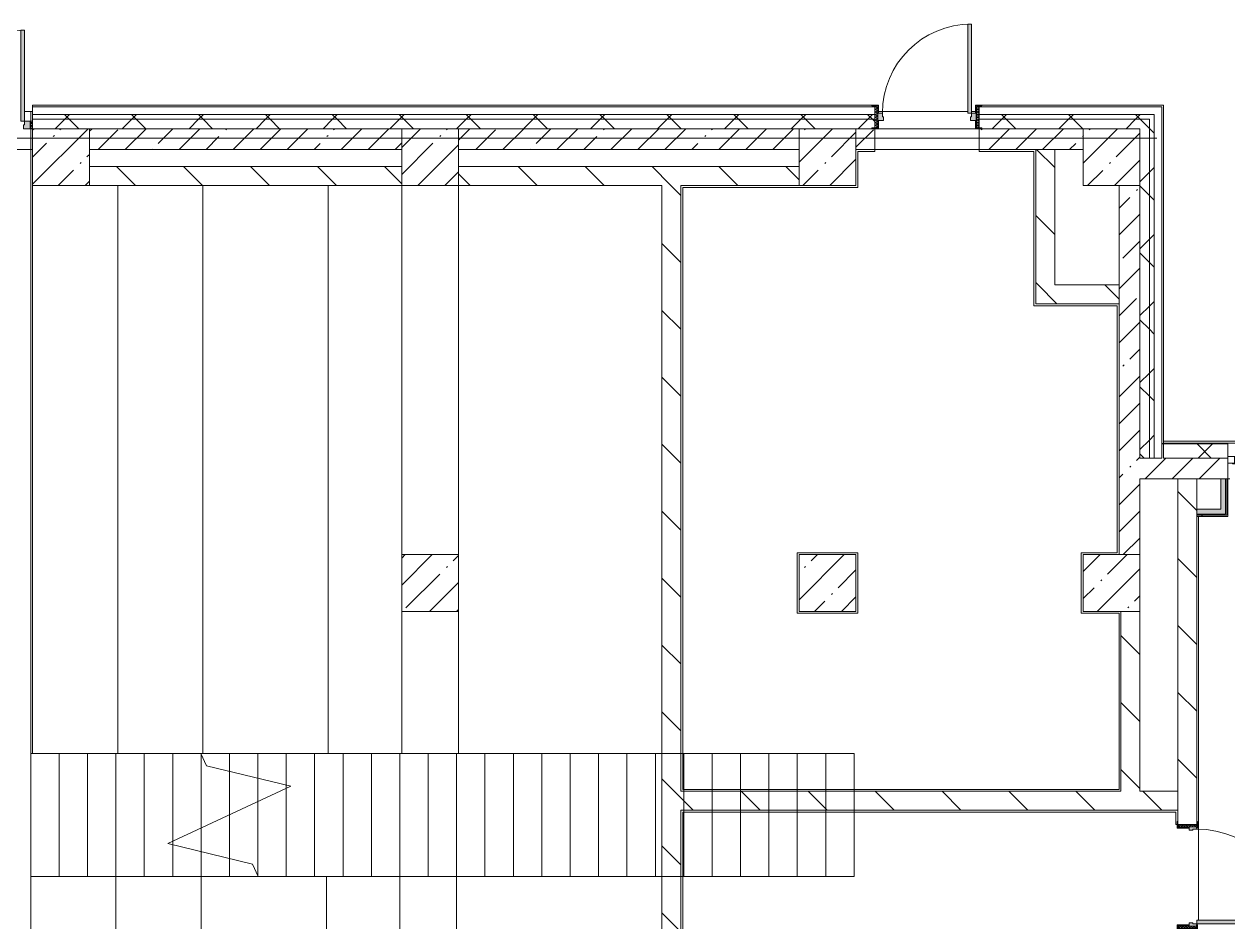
# Model space of a CAD drawing. Header units: millimetres. Extents: x 81494 to 296443, y -8553 to 29000.
# Drawn here: x 191253 to 203973, y 18720 to 28205 of the extents above; entities that cross this region are included whole.
import ezdxf

# ---------------------------------------------------------------- set-up
doc = ezdxf.new("R2010")
doc.units = ezdxf.units.MM
for name, color, linetype, lineweight, true_color in [('A-DOOR-5', 7, 'Continuous', 5, 0xe2e2e2), ('A-DOOR-6', 7, 'Continuous', 5, 0xaaaaaa), ('A-DOOR-FRAM-4', 7, 'Continuous', 5, 0xe2e2e2), ('A-DOOR-FRAM-5', 7, 'Continuous', 5, 0xaaaaaa), ('A-FLOR-2', 7, 'Continuous', 5, 0xaaaaaa), ('I-WALL-1', 7, 'Continuous', 5, 0xe7e7e7), ('I-WALL-2', 7, 'Continuous', 9, 0xe7e7e7)]:
    doc.layers.add(name, color=color, linetype=linetype, lineweight=lineweight, true_color=true_color)
for name, color, linetype, lineweight in [('A-GLAZ-3', 7, 'Continuous', 5), ('A-WALL', 7, 'Continuous', 9), ('A-WALL-4', 7, 'Continuous', 5), ('I-WALL-3', 7, 'Continuous', 5), ('S-COLS-1', 7, 'Continuous', 5), ('S-STRS-2', 7, 'Continuous', 5), ('S-STRS-MBND-1', 7, 'Continuous', 5), ('Оси', 7, 'Continuous', 9)]:
    doc.layers.add(name, color=color, linetype=linetype, lineweight=lineweight)
pattern_1 = [(45, (169433.17, 0), (-285.123, 285.123), []), (45, (169718.3, 0), (-285.123, 285.123), [504.031, -100.806, 16.764, -84.042])]
pattern_2 = [(135, (169433.17, 0), (-353.5534, -353.5534), [])]
pattern_3 = [(45, (169433.17, 0), (-353.5534, 353.5534), []), (135, (169433.17, 0), (-353.5534, -353.5534), [])]
pattern_4 = [(45, (169433.2, 0), (-530.33, 530.33), []), (135, (169433.2, 0), (-530.33, -530.33), [])]

# ---------------------------------------------------------------- blocks, each defined once
blk = doc.blocks.new('BSC_Колонна _Прямоугольная - 600х600-V192-1_3_4_птичка')
at = {"layer": 'S-COLS-1'}
h = blk.add_hatch(dxfattribs=at)
h.set_pattern_fill('FP_121', color=256, style=0, pattern_type=2)
h.set_pattern_definition([(45, (-26110, -26800), (-285.123, 285.123), []), (45, (-25824.88, -26800), (-285.123, 285.123), [504.031, -100.806, 16.764, -84.042])])
h.paths.add_polyline_path([(-300, -300), (300, -300), (300, 300), (-300, 300), (-300, -146)])
for p, q in [((300, 300), (-300, 300)), ((-300, 300), (-300, -300)), ((300, -300), (300, 300)), ((-300, -300), (300, -300))]:
    blk.add_line(p, q, dxfattribs=at)
blk = doc.blocks.new('BSC_Колонна _Прямоугольная - 600х600-V223-1_3_4_птичка')
at = {"layer": 'S-COLS-1'}
h = blk.add_hatch(dxfattribs=at)
h.set_pattern_fill('FP_148', color=256, style=0, pattern_type=2)
h.set_pattern_definition([(45, (-30310, -26800), (-285.123, 285.123), []), (45, (-30024.88, -26800), (-285.123, 285.123), [504.031, -100.806, 16.764, -84.042])])
h.paths.add_polyline_path([(300, -300), (300, 300), (-300, 300), (-300, -300)])
for p, q in [((300, 300), (-300, 300)), ((-300, 300), (-300, -300)), ((300, -300), (300, 300)), ((-300, -300), (300, -300))]:
    blk.add_line(p, q, dxfattribs=at)
blk = doc.blocks.new('BSC_Колонна _Прямоугольная - 600х600-V246-1_3_4_птичка')
at = {"layer": 'S-COLS-1'}
h = blk.add_hatch(dxfattribs=at)
h.set_pattern_fill('FP_157', color=256, style=0, pattern_type=2)
h.set_pattern_definition([(45, (-22210, -26800), (-285.123, 285.123), []), (45, (-21924.88, -26800), (-285.123, 285.123), [504.031, -100.806, 16.764, -84.042])])
h.paths.add_polyline_path([(300, -300), (300, 300), (-300, 300), (-300, -300)])
for p, q in [((300, 300), (-300, 300)), ((-300, 300), (-300, -300)), ((300, -300), (300, 300)), ((-300, -300), (300, -300))]:
    blk.add_line(p, q, dxfattribs=at)
blk = doc.blocks.new('120_Окно_СКБ_2Ст - 120_Окно_СКБ_2Ст 3100х2500 _мал_створка слева_-V255-1_3_4_птичка')
at = {"layer": 'A-GLAZ-3'}
for p, q in [((-1550, -127), (-1550, -57)), ((-1550, -57), (-1480, -57)), ((1550, -57), (-1550, -57)), ((-1480, -127), (-1550, -127)), ((-1550, -127), (-1500, -127)), ((-1480, -127), (-1500, -127)), ((-1500, -127), (-1500, -137)), ((-1480, -57), (-1480, -127)), ((650, -87), (-1480, -87)), ((-1480, -87), (-1480, -127)), ((-1430, -137), (-1430, -87)), ((-1430, -107), (600, -107)), ((600, -117), (-1430, -117)), ((600, -137), (600, -87)), ((650, -127), (650, -57)), ((650, -57), (720, -57)), ((650, -127), (650, -87)), ((720, -127), (650, -127)), ((670, -127), (650, -127)), ((670, -127), (700, -127)), ((670, -137), (670, -127)), ((720, -127), (700, -127)), ((700, -127), (700, -137)), ((720, -57), (720, -127)), ((1480, -87), (720, -87)), ((720, -87), (720, -127)), ((770, -137), (770, -87)), ((770, -107), (1430, -107)), ((1430, -117), (770, -117)), ((1430, -137), (1430, -87)), ((1480, -127), (1480, -57)), ((1480, -57), (1550, -57)), ((1480, -127), (1480, -87)), ((1550, -127), (1480, -127)), ((1500, -127), (1480, -127)), ((1500, -127), (1550, -127)), ((1500, -137), (1500, -127)), ((1550, -57), (1550, -127)), ((-1500, -137), (670, -137)), ((670, -137), (-1500, -137)), ((700, -137), (1500, -137)), ((1500, -137), (700, -137))]:
    blk.add_line(p, q, dxfattribs=at)
blk = doc.blocks.new('110_Дверь_СКБ_1Ст_Внутренняя1 - Д-4к_п__1100x2100h_Артистические EI30-23988509-1_3_4_птичка')
at = {"layer": 'A-DOOR-5'}
h = blk.add_hatch(color=256, dxfattribs=at)
h.paths.add_polyline_path([(537.5, 100), (512.5, 100), (512.5, 60), (502.5, 60), (502.5, 20), (537.5, 20)])
h.paths.add_polyline_path([(-477.5, 60), (-487.5, 60), (-487.5, 100), (-512.5, 100), (-512.5, 20), (-477.5, 20), (-477.5, 44)])
at = {"layer": 'A-DOOR-6'}
h = blk.add_hatch(dxfattribs=at)
h.set_pattern_fill('FP_30', color=256, style=0, pattern_type=2)
h.set_pattern_definition([(135, (1751.41, 164.685), (-14.14214, -14.14214), []), (225, (1751.41, 164.685), (14.14214, -14.14214), [])])
h.paths.add_polyline_path([(562.5, 100), (537.5, 100), (537.5, -100), (562.5, -100)])
at = {"layer": 'A-DOOR-FRAM-4'}
for points in [[(512.5, 409.2), (512.5, 1100), (472.5, 1100), (472.5, 100), (512.5, 100), (512.5, 120)], [(-497.5, 100), (-497.5, 108), (-567.5, 108), (-567.5, 100), (-512.5, 100)], [(-497.5, 20), (-512.5, 20), (-512.5, -100), (-497.5, -100), (-497.5, -72.6)], [(592.5, 108), (522.5, 108), (522.5, 100), (592.5, 100)], [(537.5, 20), (522.5, 20), (522.5, -100), (537.5, -100)], [(-497.5, -108), (-497.5, -100), (-567.5, -100), (-567.5, -108), (-512.5, -108)], [(592.5, -108), (592.5, -100), (522.5, -100), (522.5, -108), (562.5, -108)]]:
    blk.add_hatch(color=256, dxfattribs=at).paths.add_polyline_path(points)
at = {"layer": 'A-DOOR-FRAM-5'}
h = blk.add_hatch(dxfattribs=at)
h.set_pattern_fill('FP_31', color=256, style=0, pattern_type=2)
h.set_pattern_definition([(45, (-371.384, 164.685), (-14.1421, 14.1421), []), (135, (-371.384, 164.685), (-14.1421, -14.1421), [])])
h.paths.add_polyline_path([(-512.5, -100), (-512.5, 100), (-537.5, 100), (-537.5, -100)])
at = {"layer": 'A-DOOR-6'}
for p, q in [((512.5, 1100), (472.5, 1100)), ((472.5, 1100), (472.5, 100)), ((512.5, 100), (512.5, 1100)), ((472.5, 100), (512.5, 100))]:
    blk.add_line(p, q, dxfattribs=at)
blk.add_arc((512.5, 100), 1000, 90, 180, dxfattribs=at)
at = {"layer": 'A-DOOR-FRAM-5'}
for p, q in [((-497.5, 108), (-567.5, 108)), ((-567.5, 108), (-567.5, 100)), ((-567.5, 100), (-497.5, 100)), ((-512.5, 100), (-537.5, 100)), ((-537.5, 100), (-537.5, -100)), ((-487.5, 100), (-512.5, 100)), ((-512.5, 100), (-512.5, 20)), ((-512.5, -100), (-512.5, 100)), ((-497.5, 100), (-512.5, 100)), ((-512.5, 100), (-512.5, 99)), ((-512.5, 99), (-497.5, 99)), ((-512.5, 20), (-477.5, 20)), ((-497.5, 20), (-512.5, 20)), ((-512.5, 20), (-512.5, -100)), ((-497.5, 100), (-497.5, 108)), ((-497.5, 99), (-497.5, 100)), ((-497.5, -100), (-497.5, 20)), ((-487.5, 60), (-487.5, 100)), ((-477.5, 60), (-487.5, 60)), ((-477.5, 20), (-477.5, 60)), ((512.5, 60), (502.5, 60)), ((502.5, 60), (502.5, 20)), ((502.5, 20), (537.5, 20)), ((512.5, 100), (512.5, 60)), ((537.5, 100), (512.5, 100)), ((592.5, 108), (522.5, 108)), ((522.5, 108), (522.5, 100)), ((537.5, 100), (522.5, 100)), ((522.5, 100), (522.5, 99)), ((522.5, 100), (592.5, 100)), ((522.5, 99), (537.5, 99)), ((537.5, 20), (522.5, 20)), ((522.5, 20), (522.5, -100)), ((537.5, 20), (537.5, 100)), ((562.5, 100), (537.5, 100)), ((537.5, 100), (537.5, -100)), ((537.5, 99), (537.5, 100)), ((537.5, -100), (537.5, 20)), ((562.5, -100), (562.5, 100)), ((592.5, 100), (592.5, 108)), ((-497.5, -100), (-567.5, -100)), ((-567.5, -100), (-567.5, -108)), ((-567.5, -108), (-497.5, -108)), ((-537.5, -100), (-512.5, -100)), ((-512.5, -100), (-497.5, -100)), ((-497.5, -108), (-497.5, -100)), ((522.5, -100), (537.5, -100)), ((592.5, -100), (522.5, -100)), ((522.5, -100), (522.5, -108)), ((522.5, -108), (592.5, -108)), ((537.5, -100), (562.5, -100)), ((592.5, -108), (592.5, -100))]:
    blk.add_line(p, q, dxfattribs=at)
blk = doc.blocks.new('Перекрытия 3 - Перекрытия 4-20977624-1_3_4_птичка')
at = {"layer": 'S-STRS-2'}
for p, q in [((21910, 26500), (21910, 20500)), ((22810, 20500), (22810, 26500)), ((25034, 26500), (23710, 26500)), ((23710, 26500), (23710, 20500)), ((25034, 20500), (25034, 26500)), ((25810, 26500), (25810, 22600)), ((26410, 22600), (26410, 26500)), ((25810, 22000), (25810, 20500)), ((26410, 20500), (26410, 22000)), ((22490, 20500), (21910, 20500)), ((23390, 20500), (22810, 20500)), ((23710, 20500), (23687, 20500)), ((23710, 20500), (25034, 20500)), ((25810, 20500), (26410, 20500))]:
    blk.add_line(p, q, dxfattribs=at)
blk = doc.blocks.new('110_Дверь_СКБ_1Ст_Наружная - ДН-2д_л__ Дверь из подвала ЛК _900 мм в свету_ 3300 фрамуга метал-22954314-1_3_4_птичка')
at = {"layer": 'A-DOOR-5'}
h = blk.add_hatch(color=256, dxfattribs=at)
h.paths.add_polyline_path([(-492, 30), (-492, 113), (-562, 113), (-562, 105), (-500, 105), (-500, 30)])
h.paths.add_polyline_path([(540, 30), (540, 105), (601, 105), (601, 113), (532, 113), (532, 30)])
h = blk.add_hatch(color=256, dxfattribs=at)
h.paths.add_polyline_path([(540, -50), (540, 30), (489, 30), (489, -10), (480, -10), (480, -50), (489, -50)])
h.paths.add_polyline_path([(-440, -50), (-440, -10), (-450, -10), (-450, 30), (-500, 30), (-500, -50), (-450, -50)])
h = blk.add_hatch(color=256, dxfattribs=at)
h.paths.add_polyline_path([(570, -133), (601, -133), (601, -125), (540, -125), (540, -50), (532, -50), (532, -133), (564, -133)])
h.paths.add_polyline_path([(-500, -133), (-492, -133), (-492, -50), (-500, -50), (-500, -125), (-562, -125), (-562, -133), (-521, -133)])
at = {"layer": 'A-DOOR-6'}
h = blk.add_hatch(dxfattribs=at)
h.set_pattern_fill('FP_171', color=256, style=0, pattern_type=2)
h.set_pattern_definition([(135, (1756.41, 179.685), (-14.14214, -14.14214), []), (225, (1756.41, 179.685), (14.14214, -14.14214), [])])
h.paths.add_polyline_path([(570, -125), (570, 105), (540, 105), (540, -125)])
at = {"layer": 'A-DOOR-FRAM-4'}
blk.add_hatch(color=256, dxfattribs=at).paths.add_polyline_path([(489, 30), (489, 970), (450, 970), (450, 30)])
at = {"layer": 'A-DOOR-FRAM-5'}
h = blk.add_hatch(dxfattribs=at)
h.set_pattern_fill('FP_172', color=256, style=0, pattern_type=2)
h.set_pattern_definition([(45, (-366.384, 179.685), (-14.1421, 14.1421), []), (135, (-366.384, 179.685), (-14.1421, -14.1421), [])])
h.paths.add_polyline_path([(-530, -125), (-500, -120), (-500, 105), (-530, 105), (-530, -119)])
at = {"layer": 'A-DOOR-6'}
for p, q in [((489, 970), (450, 970)), ((450, 970), (450, 30)), ((489, 30), (489, 970)), ((-492, 113), (-562, 113)), ((-562, 113), (-562, 105)), ((-562, 105), (-500, 105)), ((-500, 105), (-500, 30)), ((-500, 30), (-492, 30)), ((-492, 30), (-492, 113)), ((450, 30), (489, 30)), ((601, 113), (532, 113)), ((532, 113), (532, 30)), ((532, 30), (540, 30)), ((540, 30), (540, 105)), ((540, 105), (601, 105)), ((601, 105), (601, 113)), ((-562, -125), (-562, -133)), ((-500, -125), (-562, -125)), ((-492, -50), (-500, -50)), ((-500, -50), (-500, -125)), ((-492, -133), (-492, -50)), ((540, -50), (532, -50)), ((532, -50), (532, -133)), ((540, -125), (540, -50)), ((601, -125), (540, -125)), ((601, -133), (601, -125)), ((-562, -133), (-492, -133)), ((532, -133), (601, -133))]:
    blk.add_line(p, q, dxfattribs=at)
blk.add_arc((489, 30), 940, 90, 180, dxfattribs=at)
at = {"layer": 'A-DOOR-FRAM-5'}
for p, q in [((-500, 105), (-530, 105)), ((-530, 105), (-530, -125)), ((-500, -125), (-500, 105)), ((-450, 30), (-500, 30)), ((-500, 30), (-500, -50)), ((-450, -10), (-450, 30)), ((489, 30), (489, -10)), ((540, 30), (489, 30)), ((570, 105), (540, 105)), ((540, 105), (540, -125)), ((540, -50), (540, 30)), ((570, -125), (570, 105)), ((-530, -125), (-500, -125)), ((-500, -50), (-440, -50)), ((-440, -10), (-450, -10)), ((-440, -50), (-440, -10)), ((489, -10), (480, -10)), ((480, -10), (480, -50)), ((480, -50), (540, -50)), ((540, -125), (570, -125))]:
    blk.add_line(p, q, dxfattribs=at)
blk = doc.blocks.new('BSC_Колонна _Прямоугольная - 600х600-V264-1_3_4_птичка')
at = {"layer": 'S-COLS-1'}
h = blk.add_hatch(dxfattribs=at)
h.set_pattern_fill('FP_173', color=256, style=0, pattern_type=2)
h.set_pattern_definition([(45, (-33310, -22300), (-285.123, 285.123), []), (45, (-33024.88, -22300), (-285.123, 285.123), [504.031, -100.806, 16.764, -84.042])])
h.paths.add_polyline_path([(60, -300), (300, -300), (300, 300), (-300, 300), (-300, -300), (-287, -300)])
for p, q in [((300, 300), (-300, 300)), ((-300, 300), (-300, -300)), ((300, -300), (300, 300)), ((-300, -300), (300, -300))]:
    blk.add_line(p, q, dxfattribs=at)
blk = doc.blocks.new('BSC_Колонна _Прямоугольная - 600х600-24272014-1_3_4_птичка')
at = {"layer": 'S-COLS-1'}
h = blk.add_hatch(dxfattribs=at)
h.set_pattern_fill('FP_183', color=256, style=0, pattern_type=2)
h.set_pattern_definition([(45, (-26110, -22300), (-285.123, 285.123), []), (45, (-25824.88, -22300), (-285.123, 285.123), [504.031, -100.806, 16.764, -84.042])])
h.paths.add_polyline_path([(300, -300), (300, 300), (-300, 300), (-300, -300), (-150, -300)])
for p, q in [((300, 300), (-300, 300)), ((-300, 300), (-300, -300)), ((300, -300), (300, 300)), ((-300, -300), (300, -300))]:
    blk.add_line(p, q, dxfattribs=at)
blk = doc.blocks.new('BSC_Колонна _Прямоугольная - 600х600-V306-1_3_4_птичка')
at = {"layer": 'S-COLS-1'}
h = blk.add_hatch(dxfattribs=at)
h.set_pattern_fill('FP_208', color=256, style=0, pattern_type=2)
h.set_pattern_definition([(45, (-30310, -22300), (-285.123, 285.123), []), (45, (-30024.88, -22300), (-285.123, 285.123), [504.031, -100.806, 16.764, -84.042])])
h.paths.add_polyline_path([(-300, -300), (300, -300), (300, 300), (-300, 300), (-300, -289)])
for p, q in [((300, 300), (-300, 300)), ((-300, 300), (-300, -300)), ((300, -300), (300, 300)), ((-300, -300), (300, -300))]:
    blk.add_line(p, q, dxfattribs=at)
blk = doc.blocks.new('110_Дверь_СКБ_2Ст_Наружная - ДН-1_л_ Двухстворчатая 1450 х3300 _h_ в свету с верхним остеклением-23567691-1_3_4_птичка')
at = {"layer": 'A-DOOR-5'}
for points in [[(784.5, -45), (784.5, 915), (744.5, 915), (744.5, -45)], [(-705.5, -45), (-705.5, 525), (-745.5, 525), (-745.5, -45)]]:
    blk.add_hatch(color=256, dxfattribs=at).paths.add_polyline_path(points)
h = blk.add_hatch(color=256, dxfattribs=at)
h.paths.add_polyline_path([(784.5, -125), (844.5, -125), (844.5, -45), (784.5, -45), (784.5, -85), (774.5, -85), (774.5, -125)])
h.paths.add_polyline_path([(-735.5, -125), (-735.5, -85), (-745.5, -85), (-745.5, -45), (-805.5, -45), (-805.5, -125), (-745.5, -125)])
at = {"layer": 'A-DOOR-6'}
h = blk.add_hatch(dxfattribs=at)
h.set_pattern_fill('FP_210', color=256, style=0, pattern_type=2)
h.set_pattern_definition([(135, (1501.41, 189.685), (-14.14214, -14.14214), []), (225, (1501.41, 189.685), (14.14214, -14.14214), [])])
h.paths.add_polyline_path([(844.5, -125), (869.5, -125), (869.5, -45), (844.5, -45), (844.5, -85)])
at = {"layer": 'A-DOOR-FRAM-5'}
h = blk.add_hatch(dxfattribs=at)
h.set_pattern_fill('FP_211', color=256, style=0, pattern_type=2)
h.set_pattern_definition([(45, (-621.384, 189.685), (-14.1421, 14.1421), []), (135, (-621.384, 189.685), (-14.1421, -14.1421), [])])
h.paths.add_polyline_path([(-805.5, -125), (-810.5, -45), (-830.5, -50.7), (-830.5, -125), (-810.5, -125)])
at = {"layer": 'A-DOOR-6'}
for p, q in [((784.5, 915), (744.5, 915)), ((744.5, 915), (744.5, -45)), ((784.5, -45), (784.5, 915)), ((-745.5, 525), (-745.5, -45)), ((-705.5, 525), (-745.5, 525)), ((-705.5, -45), (-705.5, 525)), ((-745.5, -45), (-705.5, -45)), ((744.5, -45), (784.5, -45))]:
    blk.add_line(p, q, dxfattribs=at)
for centre, radius, start, end in [((784.5, -45), 960, 90, 180), ((-745.5, -45), 570, 0, 90)]:
    blk.add_arc(centre, radius, start, end, dxfattribs=at)
at = {"layer": 'A-DOOR-FRAM-5'}
for p, q in [((-805.5, -45), (-830.5, -45)), ((-830.5, -45), (-830.5, -125)), ((-830.5, -125), (-805.5, -125)), ((-745.5, -45), (-805.5, -45)), ((-805.5, -45), (-805.5, -125)), ((-805.5, -125), (-805.5, -45)), ((-805.5, -125), (-735.5, -125)), ((-745.5, -85), (-745.5, -45)), ((-735.5, -85), (-745.5, -85)), ((-735.5, -125), (-735.5, -85)), ((784.5, -85), (774.5, -85)), ((774.5, -85), (774.5, -125)), ((774.5, -125), (844.5, -125)), ((784.5, -45), (784.5, -85)), ((844.5, -45), (784.5, -45)), ((844.5, -125), (844.5, -45)), ((869.5, -45), (844.5, -45)), ((844.5, -45), (844.5, -125)), ((844.5, -125), (869.5, -125)), ((869.5, -125), (869.5, -45))]:
    blk.add_line(p, q, dxfattribs=at)
blk = doc.blocks.new('Перекрытия 2 - Перекрытия 4-32990152-1_3_4_птичка')
at = {"layer": 'S-STRS-2'}
for p, q in [((21910, 19180), (22510, 19180)), ((21910, 19180), (21910, 15200)), ((22810, 19180), (23410, 19180)), ((22810, 15200), (22810, 19180)), ((25034, 19180), (23710, 19180)), ((23710, 19180), (23710, 15200)), ((25034, 15200), (25034, 19180)), ((26410, 19180), (25810, 19180)), ((25810, 19180), (25810, 15200)), ((26410, 18430), (26410, 19180)), ((26410, 15200), (26410, 17830)), ((22810, 15200), (21910, 15200)), ((23710, 15200), (22810, 15200)), ((23710, 15200), (25034, 15200)), ((25810, 15200), (26410, 15200))]:
    blk.add_line(p, q, dxfattribs=at)
blk = doc.blocks.new('BSC_Колонна _Прямоугольная - 600х600-V330-1_3_4_птичка')
at = {"layer": 'S-COLS-1'}
for p, q in [((300, 300), (-300, 300)), ((-300, 300), (-300, -300)), ((300, -300), (300, 300)), ((-300, -300), (300, -300))]:
    blk.add_line(p, q, dxfattribs=at)

msp = doc.modelspace()

# ---------------------------------------------------------------- hatches: boundary and pattern name
at = {"layer": 'A-WALL-4'}
h = msp.add_hatch(dxfattribs=at)
h.set_pattern_fill('FP_116', color=256, style=0, pattern_type=2)
h.set_pattern_definition(pattern_3)
h.paths.add_polyline_path([(203024.3, 27200), (203193.2, 27200), (203193.2, 27250), (201343.2, 27250), (201343.2, 27200), (202823.2, 27200)])
h.paths.add_polyline_path([(184543.4, 27200), (184543.4, 27250), (183163.2, 27250), (183163.2, 27200), (184193.2, 27200)])
h.paths.add_polyline_path([(189103.8, 27200), (189643.2, 27200), (189643.2, 27250), (189043.4, 27250), (189043.4, 27200)])
h.paths.add_polyline_path([(188143.4, 27200), (188143.4, 27250), (187243.4, 27250), (187247.8, 27200)])
h.paths.add_polyline_path([(191343.2, 27200), (200243.2, 27200), (200240.2, 27250), (191343.2, 27250), (191343.2, 27210)])
h.paths.add_polyline_path([(185443.4, 27200), (186343.4, 27200), (186343.4, 27250), (185443.4, 27250), (185443.4, 27210)])
h = msp.add_hatch(dxfattribs=at)
h.set_pattern_fill('FP_116', color=256, style=0, pattern_type=2)
h.set_pattern_definition(pattern_3)
h.paths.add_polyline_path([(195243.2, 27100), (200211.2, 27102), (200211.2, 27110), (200243.2, 27115.5), (200240.2, 27200), (191343.2, 27200), (191343.2, 27100), (192816, 27100)])
h.paths.add_polyline_path([(187247.8, 27100), (188143.4, 27100), (188143.4, 27200), (187243.4, 27200), (187243.4, 27100)])
h.paths.add_polyline_path([(203024.3, 27100), (203143.2, 27100), (203143.2, 27200), (201343.2, 27200), (201343.2, 27110), (201375.2, 27109.2), (201375.2, 27102), (202823.2, 27100)])
h.paths.add_polyline_path([(186343.4, 27100), (186343.4, 27200), (185443.4, 27197.6), (185443.4, 27100), (186319.8, 27100)])
h.paths.add_polyline_path([(189103.8, 27100), (189643.2, 27100), (189643.2, 27200), (189043.4, 27200), (189043.4, 27100)])
h.paths.add_polyline_path([(184543.4, 27100), (184543.4, 27200), (183163.2, 27200), (183163.2, 27100), (184193.2, 27100)])
h = msp.add_hatch(dxfattribs=at)
h.set_pattern_fill('FP_116', color=256, style=0, pattern_type=2)
h.set_pattern_definition(pattern_3)
h.paths.add_polyline_path([(203043.4, 23620), (203143.2, 23620), (203143.2, 27100), (203043.2, 27100), (203043.2, 23620)])
h = msp.add_hatch(dxfattribs=at)
h.set_pattern_fill('FP_116', color=256, style=0, pattern_type=2)
h.set_pattern_definition(pattern_3)
h.paths.add_polyline_path([(203143.2, 23620), (203193.2, 23620), (203193.2, 27200), (203143.2, 27199.5), (203143.2, 23635.6)])
h = msp.add_hatch(dxfattribs=at)
h.set_pattern_fill('FP_116', color=256, style=0, pattern_type=2)
h.set_pattern_definition(pattern_3)
h.paths.add_polyline_path([(203973.2, 23620), (203973.2, 23769.7), (203293.2, 23769.7), (203293.2, 23620), (203952.4, 23620)])
h.paths.add_polyline_path([(207923.2, 23620), (207923.2, 23769.7), (207073.2, 23769.7), (207073.2, 23620), (207915.9, 23620)])
at = {"layer": 'I-WALL-1'}
msp.add_hatch(color=256, dxfattribs=at).paths.add_polyline_path([(203948.2, 23079), (203948.2, 23400), (203898.2, 23400), (203898.2, 23079)])
at = {"layer": 'I-WALL-2'}
msp.add_hatch(color=256, dxfattribs=at).paths.add_polyline_path([(203898.2, 23029), (203948.2, 23029), (203948.2, 23079), (203643.2, 23079), (203643.2, 23029), (203663.2, 23029)])
at = {"layer": 'I-WALL-3'}
h = msp.add_hatch(dxfattribs=at)
h.set_pattern_fill('FP_96', color=256, style=0, pattern_type=2)
h.set_pattern_definition(pattern_1)
h.paths.add_polyline_path([(192816, 26880), (195243.2, 26880), (195243.2, 27100), (191943.2, 27100), (191943.2, 26880)])
h = msp.add_hatch(dxfattribs=at)
h.set_pattern_fill('FP_96', color=256, style=0, pattern_type=2)
h.set_pattern_definition(pattern_1)
h.paths.add_polyline_path([(195843.2, 26880), (199243.2, 26880), (199243.2, 27100), (195843.2, 27100), (195843.2, 26900)])
h = msp.add_hatch(dxfattribs=at)
h.set_pattern_fill('FP_96', color=256, style=0, pattern_type=2)
h.set_pattern_definition(pattern_1)
h.paths.add_polyline_path([(202096.3, 26880), (202443.2, 26880), (202443.2, 27100), (201343.2, 27100), (201343.2, 26880), (201942.6, 26880)])
h.paths.add_polyline_path([(200043.2, 26880), (200243.2, 26880), (200240.2, 27100), (200043.2, 27095.1), (200043.2, 26900)])
h.paths.add_polyline_path([(199243.2, 26880), (199443.2, 26880), (199443.2, 27100), (199243.2, 27100), (199243.2, 26900)])
h = msp.add_hatch(dxfattribs=at)
h.set_pattern_fill('FP_126', color=256, style=0, pattern_type=2)
h.set_pattern_definition(pattern_2)
h.paths.add_polyline_path([(201942.6, 25450), (202142.6, 25450), (202142.6, 26880), (201942.6, 26880), (201942.6, 26384.5)])
h = msp.add_hatch(dxfattribs=at)
h.set_pattern_fill('FP_126', color=256, style=0, pattern_type=2)
h.set_pattern_definition(pattern_2)
h.paths.add_polyline_path([(193744, 26500), (195243.2, 26500), (195243.2, 26700), (191943.2, 26700), (191943.2, 26500), (193143.2, 26500)])
h = msp.add_hatch(dxfattribs=at)
h.set_pattern_fill('FP_126', color=256, style=0, pattern_type=2)
h.set_pattern_definition(pattern_2)
h.paths.add_polyline_path([(199443.2, 26500), (199443.2, 26700), (195843.2, 26700), (195843.2, 26500), (199423.2, 26500)])
h = msp.add_hatch(dxfattribs=at)
h.set_pattern_fill('FP_126', color=256, style=0, pattern_type=2)
h.set_pattern_definition(pattern_2)
h.paths.add_polyline_path([(197993.2, 15200), (198193.2, 15200), (198193.2, 26500), (197993.2, 26500), (197993.2, 15220)])
h = msp.add_hatch(dxfattribs=at)
h.set_pattern_fill('FP_96', color=256, style=0, pattern_type=2)
h.set_pattern_definition(pattern_1)
h.paths.add_polyline_path([(202823.2, 22600), (203043.2, 22600), (203043.2, 26500), (202823.2, 26500), (202823.2, 23013.1)])
h = msp.add_hatch(dxfattribs=at)
h.set_pattern_fill('FP_126', color=256, style=0, pattern_type=2)
h.set_pattern_definition(pattern_2)
h.paths.add_polyline_path([(202823.2, 25250), (202823.2, 25450), (201942.6, 25450), (201942.6, 25250), (202803.2, 25250)])
h = msp.add_hatch(dxfattribs=at)
h.set_pattern_fill('FP_96', color=256, style=0, pattern_type=2)
h.set_pattern_definition(pattern_1)
h.paths.add_polyline_path([(203470.6, 23400), (203973.2, 23400), (203973.2, 23620), (203043.2, 23619.7), (203043.2, 23400), (203443.2, 23400)])
h.paths.add_polyline_path([(207703.2, 23400), (207923.2, 23400), (207923.2, 23619.7), (207916.2, 23612.7)])
h.paths.add_polyline_path([(207703.2, 23400), (207915.9, 23620), (207073.2, 23619.7), (207073.2, 23400), (207664.5, 23400)])
h = msp.add_hatch(dxfattribs=at)
h.set_pattern_fill('FP_126', color=256, style=0, pattern_type=2)
h.set_pattern_definition(pattern_2)
h.paths.add_polyline_path([(203443.2, 17850), (203643.2, 17850), (203643.2, 18650), (203443.2, 18650), (203443.2, 18250)])
h.paths.add_polyline_path([(203643.2, 19750), (203643.2, 23400), (203443.2, 23400), (203443.2, 19750)])
h = msp.add_hatch(dxfattribs=at)
h.set_pattern_fill('FP_214', color=256, style=0, pattern_type=2)
h.set_pattern_definition(pattern_4)
h.paths.add_polyline_path([(203958.2, 23016.5), (203960.7, 23016.5), (203958.7, 23029), (203643.2, 23029), (203643.2, 23016.5), (203952.4, 23016.5)])
h = msp.add_hatch(dxfattribs=at)
h.set_pattern_fill('FP_214', color=256, style=0, pattern_type=2)
h.set_pattern_definition(pattern_4)
h.paths.add_polyline_path([(203898.2, 23004), (203973.2, 23004), (203973.2, 23016.5), (203643.2, 23016.5), (203643.2, 23004), (203663.2, 23004)])
h = msp.add_hatch(dxfattribs=at)
h.set_pattern_fill('FP_126', color=256, style=0, pattern_type=2)
h.set_pattern_definition(pattern_2)
h.paths.add_polyline_path([(203043.2, 20100), (203043.2, 22000), (202843.2, 22000), (202843.2, 20100)])
h = msp.add_hatch(dxfattribs=at)
h.set_pattern_fill('FP_126', color=256, style=0, pattern_type=2)
h.set_pattern_definition(pattern_2)
h.paths.add_polyline_path([(201694.8, 19900), (203443.2, 19900), (203443.2, 20100), (198193.2, 20100), (198196, 19900), (201629.3, 19900)])
at = {"layer": 'S-COLS-1'}
h = msp.add_hatch(dxfattribs=at)
h.set_pattern_fill('FP_96', color=256, style=0, pattern_type=2)
h.set_pattern_definition(pattern_1)
h.paths.add_polyline_path([(203043.2, 26500), (203043.2, 27100), (202443.2, 27100), (202443.2, 26500), (202823.2, 26500)])

# ---------------------------------------------------------------- linework, layer by layer
at = {"layer": 'A-FLOR-2'}
for p, q in [((191323.2, 27280), (191258.2, 27280)), ((191323.2, 27180), (191323.2, 27280)), ((191323.2, 20500), (191323.2, 27100)), ((200243.2, 26860), (200063.2, 26860)), ((200063.2, 26860), (200063.2, 26480)), ((200243.2, 26880), (200243.2, 26860)), ((201343.2, 26860), (201343.2, 26880)), ((201922.6, 26860), (201343.2, 26860)), ((201922.6, 25230), (201922.6, 26860)), ((200063.2, 26480), (198213.2, 26480)), ((198213.2, 26480), (198213.2, 20120)), ((202803.2, 25230), (201922.6, 25230)), ((202803.2, 22620), (202803.2, 25230)), ((203663.2, 23004), (203663.2, 18740)), ((199423.2, 21980), (199423.2, 22620)), ((199423.2, 22620), (200063.2, 22620)), ((200063.2, 22620), (200063.2, 21980)), ((202423.2, 21980), (202423.2, 22620)), ((202423.2, 22620), (202803.2, 22620)), ((200063.2, 21980), (199423.2, 21980)), ((202823.2, 21980), (202423.2, 21980)), ((202823.2, 20120), (202823.2, 21980)), ((198213.2, 20120), (202823.2, 20120)), ((203423.2, 19880), (198213.2, 19880)), ((198213.2, 19880), (198213.2, 15220)), ((203423.2, 19750), (203423.2, 19880)), ((203435.2, 19750), (203423.2, 19750)), ((203663.2, 19750), (203651.2, 19750))]:
    msp.add_line(p, q, dxfattribs=at)
at = {"layer": 'A-WALL'}
for p, q in [((191343.2, 27330), (200243.2, 27330)), ((191343.2, 27250), (200243.2, 27250)), ((201343.2, 27330), (203273.2, 27330)), ((201343.2, 27250), (203193.2, 27250)), ((203193.2, 23620), (203193.2, 27250)), ((203273.2, 23620), (203273.2, 27330)), ((191343.2, 27200), (200243.2, 27200)), ((199443.2, 27100), (199243.2, 27100)), ((200243.2, 27100), (200043.2, 27100)), ((201343.2, 27200), (203143.2, 27200)), ((202443.2, 27100), (201343.2, 27100)), ((203143.2, 23620), (203143.2, 27200)), ((202142.6, 26880), (201942.6, 26880)), ((202823.2, 25250), (202823.2, 25450)), ((203973.2, 23772.7), (203273.2, 23772.7)), ((203973.2, 23769.7), (203273.2, 23769.7)), ((203293.2, 23777.7), (203293.2, 23772.7)), ((203293.2, 23769.7), (203293.2, 23620)), ((203043.2, 23620), (203273.2, 23620)), ((203973.2, 23620), (203293.2, 23620)), ((203643.2, 23400), (203443.2, 23400)), ((203973.2, 23400), (203898.2, 23400)), ((203948.2, 23029), (203948.2, 23400)), ((203960.7, 23016.5), (203960.7, 23400)), ((203948.2, 23029), (203643.2, 23029)), ((203960.7, 23016.5), (203643.2, 23016.5))]:
    msp.add_line(p, q, dxfattribs=at)
at = {"layer": 'A-WALL-4'}
for p, q in [((200243.2, 27350), (191343.2, 27350)), ((191343.2, 27350), (191343.2, 27180)), ((203293.2, 27350), (201343.2, 27350)), ((203293.2, 23777.7), (203293.2, 27350)), ((191323.2, 27280), (191343.2, 27280)), ((200281.2, 27280), (201223.2, 27280)), ((201263.2, 27280), (201305.2, 27280)), ((195243.2, 27100), (195243.2, 27100)), ((195843.2, 27100), (199243.2, 27100)), ((201343.2, 27100), (200243.2, 27100)), ((202443.2, 27100), (203043.2, 27100)), ((203043.2, 27100), (203043.2, 23620)), ((203293, 23799.7), (209558.2, 23799.7)), ((203293.2, 23777.7), (209443.2, 23777.7)), ((203973.2, 23620), (203973.2, 23777.7))]:
    msp.add_line(p, q, dxfattribs=at)
at = {"layer": 'I-WALL-3'}
for p, q in [((195243.2, 27100), (191943.2, 27100)), ((200243.2, 26880), (200243.2, 27100)), ((200243.2, 27100), (201343.2, 27100)), ((201343.2, 27100), (201343.2, 26880)), ((202443.2, 26880), (202443.2, 27100)), ((191343.2, 26880), (189643.6, 26880)), ((191943.2, 26880), (195243.2, 26880)), ((195843.2, 26880), (199443.2, 26880)), ((200043.2, 26880), (200243.2, 26880)), ((201343.2, 26880), (200243.2, 26880)), ((201343.2, 26880), (201942.6, 26880)), ((201942.6, 26880), (201942.6, 25250)), ((202142.6, 26880), (202443.2, 26880)), ((202142.6, 25450), (202142.6, 26880)), ((195243.2, 26700), (191943.2, 26700)), ((199443.2, 26700), (195843.2, 26700)), ((191943.2, 26500), (195243.2, 26500)), ((195843.2, 26500), (197993.2, 26500)), ((197993.2, 26500), (197993.2, 15200)), ((198193.2, 20100), (198193.2, 26500)), ((198193.2, 26500), (199443.2, 26500)), ((202823.2, 26500), (202823.2, 25450)), ((203043.2, 26500), (202823.2, 26500)), ((203043.2, 23620), (203043.2, 26500)), ((202823.2, 25450), (202142.6, 25450)), ((201942.6, 25250), (202823.2, 25250)), ((202823.2, 25250), (202823.2, 22600)), ((203973.2, 23004), (203973.2, 23620)), ((203043.2, 22600), (203043.2, 23400)), ((203043.2, 23400), (203443.2, 23400)), ((203443.2, 23400), (203443.2, 19780)), ((203643.2, 23400), (203898.2, 23400)), ((203643.2, 19780), (203643.2, 23400)), ((203898.2, 23400), (203898.2, 23079)), ((203993.2, 23400), (203973.2, 23400)), ((203898.2, 23079), (203643.2, 23079)), ((203643.2, 23004), (203973.2, 23004)), ((202843.2, 22000), (202843.2, 20100)), ((203043.2, 20100), (203043.2, 22000)), ((202843.2, 20100), (198193.2, 20100)), ((203443.2, 20100), (203043.2, 20100)), ((198193.2, 15200), (198193.2, 19900)), ((198193.2, 19900), (203443.2, 19900))]:
    msp.add_line(p, q, dxfattribs=at)
at = {"layer": 'S-COLS-1'}
for p, q in [((203043.2, 27100), (202443.2, 27100)), ((202443.2, 27100), (202443.2, 26500)), ((203043.2, 26500), (203043.2, 27100)), ((202443.2, 26500), (203043.2, 26500))]:
    msp.add_line(p, q, dxfattribs=at)
at = {"layer": 'S-STRS-2'}
for p, q in [((191323.2, 20500), (191323.2, 19200)), ((191323.2, 20500), (191343.2, 20500)), ((191323.2, 20500), (191323.2, 19200)), ((191623.2, 20500), (191623.2, 19200)), ((191623.2, 20500), (191623.2, 19200)), ((191923.2, 20500), (192223.2, 20500)), ((191923.2, 20500), (191923.2, 19200)), ((191923.2, 20500), (191923.2, 19200)), ((192223.2, 20500), (192243.2, 20500)), ((192223.2, 20500), (192223.2, 19200)), ((192223.2, 20500), (192223.2, 19200)), ((192523.2, 20500), (192523.2, 19200)), ((192523.2, 20500), (192523.2, 19200)), ((192823.2, 20500), (193120.1, 20500)), ((192823.2, 20500), (192823.2, 19570.2)), ((192823.2, 20500), (192823.2, 19570.2)), ((193123.2, 20493.4), (193123.2, 19710.1)), ((193123.2, 20493.4), (193123.2, 19710.1)), ((193423.2, 20311.1), (193423.2, 19850)), ((193423.2, 20311.1), (193423.2, 19850)), ((193723.2, 20238.2), (193723.2, 19989.9)), ((193723.2, 20238.2), (193723.2, 19989.9)), ((194023.2, 20165.3), (194023.2, 20129.8)), ((194023.2, 20165.3), (194023.2, 20129.8)), ((192823.2, 19534.7), (192823.2, 19200)), ((192823.2, 19534.7), (192823.2, 19200)), ((193123.2, 19461.8), (193123.2, 19200)), ((193123.2, 19461.8), (193123.2, 19200)), ((193423.2, 19388.9), (193423.2, 19200)), ((193423.2, 19388.9), (193423.2, 19200)), ((191923.2, 19200), (192223.2, 19200)), ((192823.2, 19200), (193123.2, 19200)), ((193723.2, 19206.6), (193723.2, 19200)), ((193723.2, 19206.6), (193723.2, 19200)), ((193723.2, 19200), (193726.3, 19200))]:
    msp.add_line(p, q, dxfattribs=at)
at = {"layer": 'S-STRS-MBND-1'}
for p, q in [((193120.1, 20500), (193143.2, 20500)), ((193180.7, 20370), (193120.1, 20500)), ((193123.2, 20500), (193123.2, 20493.4)), ((193123.2, 20500), (193123.2, 20493.4)), ((193423.2, 20500), (193423.2, 20311.1)), ((193423.2, 20500), (193423.2, 20311.1)), ((193594.6, 20500), (200023.2, 20500)), ((193723.2, 20500), (193723.2, 20238.2)), ((193723.2, 20500), (193723.2, 20238.2)), ((194023.2, 20500), (194023.2, 20165.3)), ((194023.2, 20500), (194023.2, 20165.3)), ((194323.2, 20500), (194323.2, 19200)), ((194323.2, 20500), (194323.2, 19200)), ((194623.2, 20500), (194623.2, 19200)), ((194623.2, 20500), (194623.2, 19200)), ((194923.2, 20500), (194923.2, 19200)), ((194923.2, 20500), (194923.2, 19200)), ((195223.2, 20500), (195223.2, 19200)), ((195223.2, 20500), (195223.2, 19200)), ((195523.2, 20500), (195523.2, 19200)), ((195523.2, 20500), (195523.2, 19200)), ((195823.2, 20500), (195823.2, 19200)), ((195823.2, 20500), (195823.2, 19200)), ((196123.2, 20500), (196123.2, 19200)), ((196123.2, 20500), (196123.2, 19200)), ((196423.2, 20500), (196423.2, 19200)), ((196423.2, 20500), (196423.2, 19200)), ((196723.2, 20500), (196723.2, 19200)), ((196723.2, 20500), (196723.2, 19200)), ((197023.2, 20500), (197023.2, 19200)), ((197023.2, 20500), (197023.2, 19200)), ((197323.2, 20500), (197323.2, 19200)), ((197323.2, 20500), (197323.2, 19200)), ((197623.2, 20500), (197623.2, 19200)), ((197623.2, 20500), (197623.2, 19200)), ((197923.2, 20500), (197923.2, 19200)), ((197923.2, 20500), (197923.2, 19200)), ((198223.2, 20500), (198223.2, 19200)), ((198223.2, 20500), (198223.2, 19200)), ((198523.2, 20500), (198523.2, 19200)), ((198523.2, 20500), (198523.2, 19200)), ((198823.2, 20500), (198823.2, 19200)), ((198823.2, 20500), (198823.2, 19200)), ((199123.2, 20500), (199123.2, 19200)), ((199123.2, 20500), (199123.2, 19200)), ((199423.2, 20500), (199423.2, 19200)), ((199423.2, 20500), (199423.2, 19200)), ((199723.2, 20500), (199723.2, 19200)), ((199723.2, 20500), (199723.2, 19200)), ((200023.2, 20500), (200023.2, 19200)), ((194073.2, 20153.1), (193180.7, 20370)), ((192773.2, 19546.9), (194073.2, 20153.1)), ((194023.2, 20129.8), (194023.2, 19200)), ((194023.2, 20129.8), (194023.2, 19200)), ((193723.2, 19989.9), (193723.2, 19206.6)), ((193723.2, 19989.9), (193723.2, 19206.6)), ((193423.2, 19850), (193423.2, 19388.9)), ((193423.2, 19850), (193423.2, 19388.9)), ((193123.2, 19710.1), (193123.2, 19461.8)), ((193123.2, 19710.1), (193123.2, 19461.8)), ((193665.6, 19330), (192773.2, 19546.9)), ((192823.2, 19570.2), (192823.2, 19534.7)), ((192823.2, 19570.2), (192823.2, 19534.7)), ((193726.3, 19200), (193665.6, 19330)), ((193726.3, 19200), (200023.2, 19200))]:
    msp.add_line(p, q, dxfattribs=at)
at = {"layer": 'Оси'}
msp.add_line((190723.6, 27000), (203223.6, 27000), dxfattribs=at)

# ---------------------------------------------------------------- block references
at = {"layer": 'A-DOOR-6'}
for name, p in [('110_Дверь_СКБ_2Ст_Наружная - ДН-1_л_ Двухстворчатая 1450 х3300 _h_ в свету с верхним остеклением-23567691-1_3_4_птичка', (190473.7, 27225)), ('110_Дверь_СКБ_1Ст_Наружная - ДН-2д_л__ Дверь из подвала ЛК _900 мм в свету_ 3300 фрамуга метал-22954314-1_3_4_птичка', (200773.7, 27235))]:
    msp.add_blockref(name, p, dxfattribs=at)
at = {"layer": 'A-DOOR-6', "rotation": 269.9999999999999}
msp.add_blockref('110_Дверь_СКБ_1Ст_Внутренняя1 - Д-4к_п__1100x2100h_Артистические EI30-23988509-1_3_4_птичка', (203543.2, 19212.5), dxfattribs=at)
at = {"layer": 'A-GLAZ-3'}
msp.add_blockref('120_Окно_СКБ_2Ст - 120_Окно_СКБ_2Ст 3100х2500 _мал_створка слева_-V255-1_3_4_птичка', (205523.2, 23694.7), dxfattribs=at)
at = {"layer": 'S-COLS-1'}
for name, p in [('BSC_Колонна _Прямоугольная - 600х600-V246-1_3_4_птичка', (191643.2, 26800)), ('BSC_Колонна _Прямоугольная - 600х600-V192-1_3_4_птичка', (195543.2, 26800)), ('BSC_Колонна _Прямоугольная - 600х600-V223-1_3_4_птичка', (199743.2, 26800)), ('BSC_Колонна _Прямоугольная - 600х600-24272014-1_3_4_птичка', (195543.2, 22300)), ('BSC_Колонна _Прямоугольная - 600х600-V306-1_3_4_птичка', (199743.2, 22300)), ('BSC_Колонна _Прямоугольная - 600х600-V330-1_3_4_птичка', (199743.2, 22300)), ('BSC_Колонна _Прямоугольная - 600х600-V264-1_3_4_птичка', (202743.2, 22300))]:
    msp.add_blockref(name, p, dxfattribs=at)
at = {"layer": 'S-STRS-2'}
for name, p in [('Перекрытия 3 - Перекрытия 4-20977624-1_3_4_птичка', (169433.2, 0)), ('Перекрытия 2 - Перекрытия 4-32990152-1_3_4_птичка', (169413.2, 20))]:
    msp.add_blockref(name, p, dxfattribs=at)

doc.saveas('drawing.dxf')
